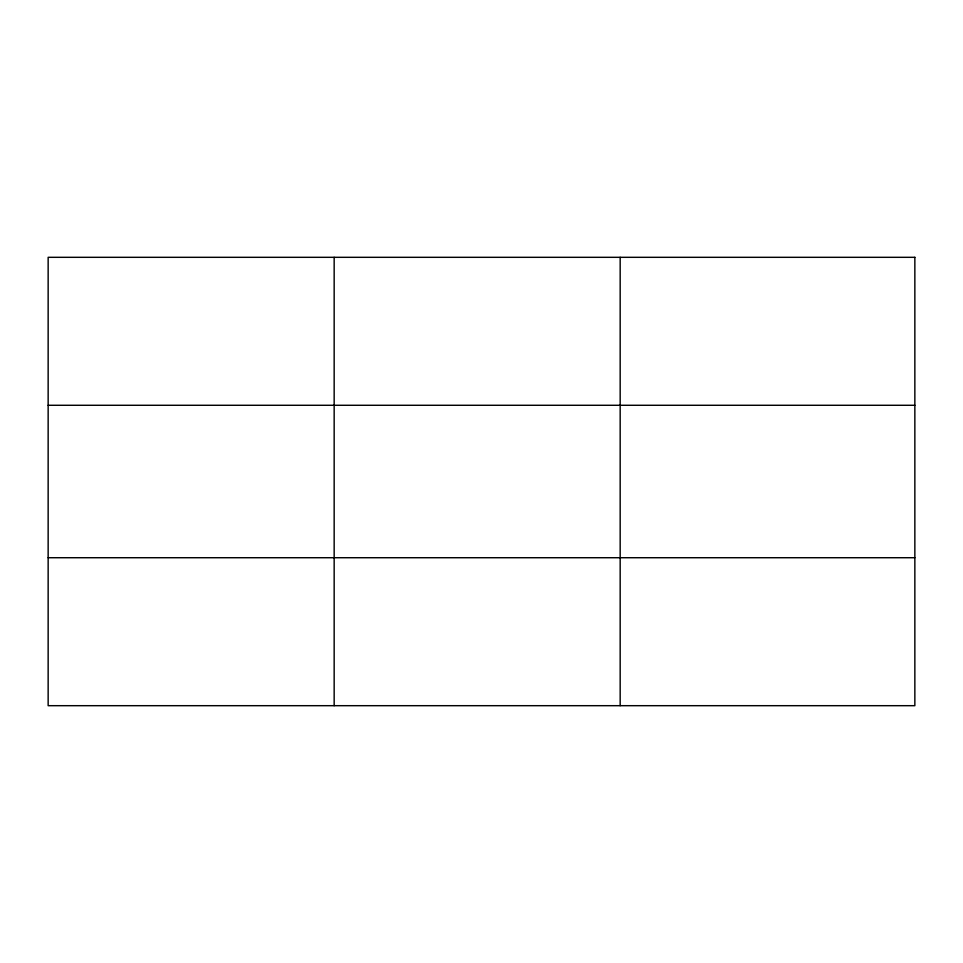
<?xml version="1.0" encoding="UTF-8"?>
<svg xmlns="http://www.w3.org/2000/svg" width="963" height="963" viewBox="0 0 963 963"><rect width="100%" height="100%" fill="white"/><g stroke="black" fill="none" stroke-linecap="round" stroke-linejoin="round"><path stroke-width="1.44" d="M334.161 705.686L334.161 257.314M620.172 705.686L620.172 257.314M48.15 405.279L914.85 405.279M48.15 557.721L914.85 557.721M914.85 257.314L48.15 257.314L48.15 705.686L914.85 705.686L914.85 257.314"/></g></svg>
